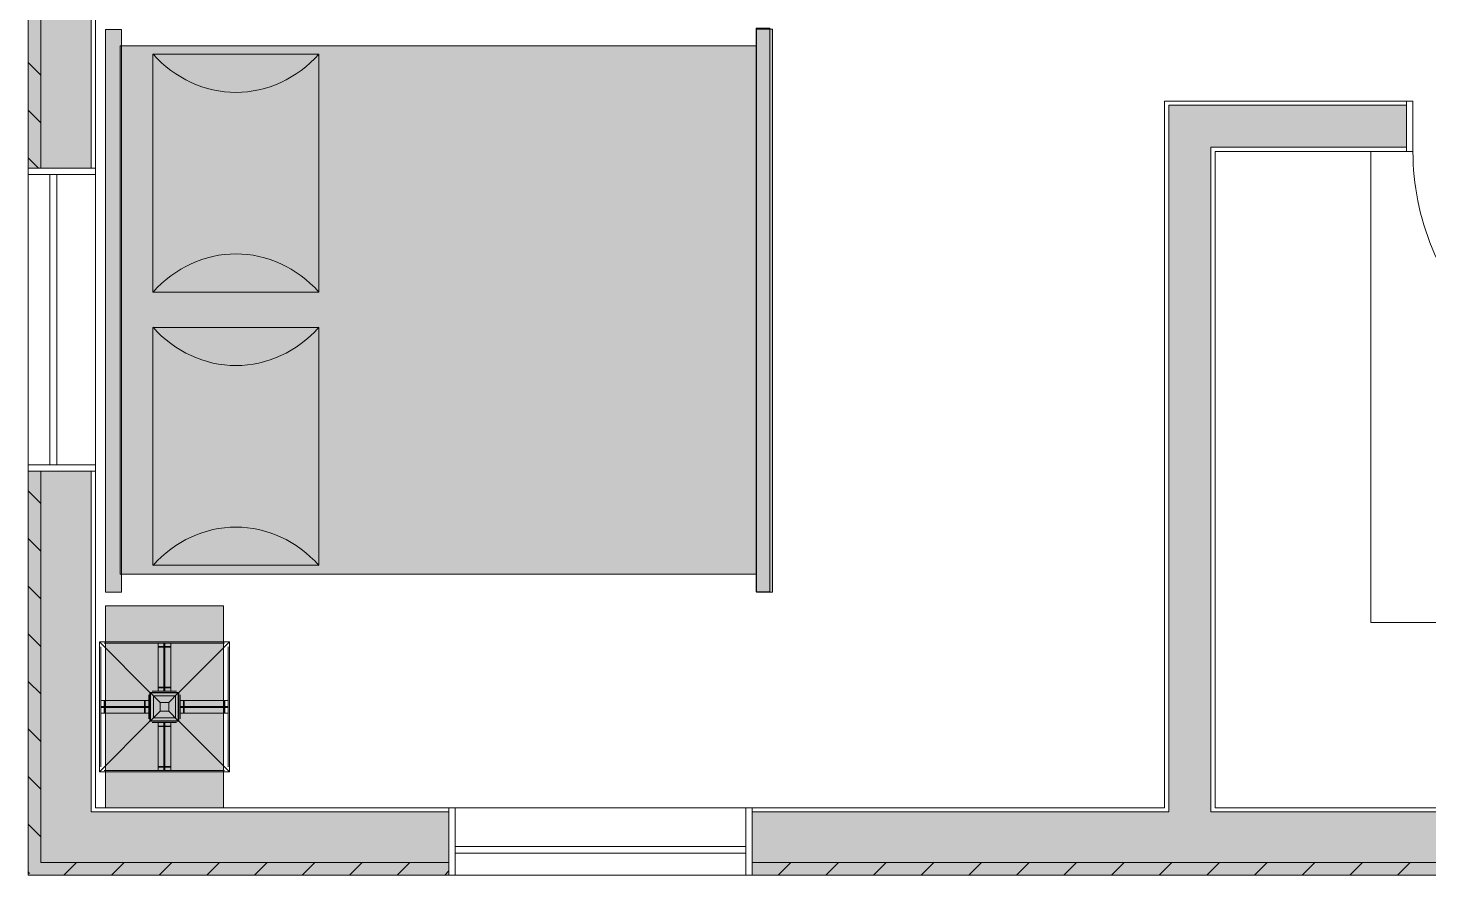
# Model space of a CAD drawing. Header units: inches. Extents: x 99 to 12024, y -5408 to 2559.
# Drawn here: x 7915.1 to 8081.5, y -5408.3 to -5307.6 of the extents above; entities that cross this region are included whole.
import ezdxf

# ---------------------------------------------------------------- set-up
doc = ezdxf.new("R2010")
doc.units = ezdxf.units.IN
doc.header["$LTSCALE"] = 96
doc.header["$MEASUREMENT"] = 0
for name, color, linetype, lineweight, true_color in [('CAD_  Default', 7, 'Continuous', 18, 0x000000), ('Electrical', 7, 'Continuous', 20, 0xff0a0a), ('Furniture_ Interior', 7, 'Continuous', 25, 0x8080c0), ('Hatch', 7, 'Continuous', 0, 0x919191)]:
    doc.layers.add(name, color=color, linetype=linetype, lineweight=lineweight, true_color=true_color)
for name, color, linetype, lineweight in [('Doors', 5, 'Continuous', 5), ('Walls_  Normal', 6, 'Continuous', 13), ('Windows', 5, 'Continuous', 5)]:
    doc.layers.add(name, color=color, linetype=linetype, lineweight=lineweight)

# ---------------------------------------------------------------- blocks, each defined once
blk = doc.blocks.new('Beds_Queen_Queen (arch)')
at = {"layer": 'Furniture_ Interior', "color": 163, "lineweight": 0, "true_color": 0x8080c0, "transparency": 33554687}
for p, q in [((31.94, 83.98), (-31.99, 83.98)), ((-31.99, 83.98), (-31.99, 82.22)), ((31.94, 82.22), (31.94, 83.98)), ((-31.99, 82.22), (31.94, 82.22)), ((-30.02, 82.22), (-30.02, 2)), ((29.93, 82.22), (-30.02, 82.22)), ((29.93, 1.97), (29.93, 82.22)), ((-2.06, 26.98), (-29.06, 26.98)), ((-29.06, 26.98), (-29.06, 6)), ((-2.06, 6), (-2.06, 26.98)), ((1.94, 26.98), (1.94, 6)), ((28.94, 26.98), (1.94, 26.98)), ((28.94, 6), (28.94, 26.98)), ((-29.06, 6), (-2.06, 6)), ((1.94, 6), (28.94, 6))]:
    blk.add_line(p, q, dxfattribs=at)
for points in [[(31.97, 82.3), (-31.88, 82.3), (-31.88, 84.31), (31.97, 84.31)], [(29.93, 82.26), (29.93, 1.87), (-30, 1.87), (-30, 82.26)], [(31.99, 0), (-31.86, 0), (-31.86, 2.01), (31.99, 2.01)]]:
    blk.add_lwpolyline(points, close=True, dxfattribs=at)
for centre, start, end in [((-39.55, 16.49), 0, 45), ((8.43, 16.49), 135, 180), ((-8.55, 16.49), 0, 45), ((39.43, 16.49), 135, 180), ((-39.55, 16.49), 315, 0), ((8.43, 16.49), 180, 225), ((-8.55, 16.49), 315, 0), ((39.43, 16.49), 180, 225)]:
    blk.add_arc(centre, 14.83, start, end, dxfattribs=at)
at = {"layer": 'Furniture_ Interior', "color": 7, "lineweight": 0, "true_color": 0xffffff, "transparency": 33554687}
for points in [[(31.97, 84.31), (31.97, 82.3), (31.97, 84.31), (-31.88, 82.3)], [(31.97, 84.31), (-31.88, 82.3), (31.97, 84.31), (-31.88, 84.31)], [(-30, 82.26), (29.93, 82.26), (-30, 82.26), (29.93, 1.87)], [(-30, 82.26), (29.93, 1.87), (-30, 82.26), (-30, 1.87)], [(31.99, 2.01), (31.99, 0), (31.99, 2.01), (-31.86, 0)], [(31.99, 2.01), (-31.86, 0), (31.99, 2.01), (-31.86, 2.01)]]:
    blk.add_solid(points, dxfattribs=at)
blk = doc.blocks.new('Storage Furniture_Dressers_Drawer Chests_Contemporary Dresser')
at = {"layer": 'Furniture_ Interior', "color": 163, "lineweight": 0, "true_color": 0x8080c0, "transparency": 33554687}
for p, q in [((-21, 14), (21, 14)), ((-21, 0), (-21, 14)), ((21, 14), (21, 0)), ((21, 0), (-21, 0))]:
    blk.add_line(p, q, dxfattribs=at)
at = {"layer": 'Furniture_ Interior', "color": 7, "lineweight": 0, "true_color": 0xffffff, "transparency": 33554687}
blk.add_solid([(-21, 14), (21, 14), (-21, 0), (21, 0)], dxfattribs=at)
blk = doc.blocks.new('Lighting (interior)_Lamps_Table Lamps_Arts & Crafts Table Lamp')
at = {"layer": 'Electrical', "lineweight": 0, "transparency": 33554687}
for p, q in [((-7.72, 15.44), (7.72, 15.44)), ((7.14, 15.29), (-7.14, 15.29)), ((-0.75, 9.59), (-0.75, 15.29)), ((-0.06, 14.88), (-0.06, 15.29)), ((0.06, 15.29), (0.06, 14.88)), ((0.75, 15.29), (0.75, 9.59)), ((-7.57, 14.86), (-7.57, 0.58)), ((-0.75, 14.88), (0.75, 14.88)), ((-0.75, 14.81), (0.75, 14.81)), ((-0.06, 14.81), (-0.06, 9.59)), ((0.06, 9.59), (0.06, 14.81)), ((7.57, 0.58), (7.57, 14.86)), ((-0.06, 10.06), (-0.75, 10.06)), ((-0.75, 9.99), (-0.06, 9.99)), ((0.75, 10.06), (0.06, 10.06)), ((0.06, 9.99), (0.75, 9.99)), ((-7.57, 8.47), (-1.87, 8.47)), ((-7.16, 6.97), (-7.16, 8.47)), ((-7.09, 6.97), (-7.09, 8.47)), ((-2.35, 8.47), (-2.35, 7.78)), ((-2.28, 7.78), (-2.28, 8.47)), ((-1.87, 6.28), (-1.87, 9.16)), ((-1.72, 9.44), (1.72, 9.44)), ((-0.51, 8.23), (-1.65, 9.37)), ((-1.44, 9.59), (1.44, 9.59)), ((1.65, 9.37), (0.51, 8.23)), ((1.87, 9.16), (1.87, 6.28)), ((1.87, 8.47), (7.57, 8.47)), ((2.28, 8.47), (2.28, 7.78)), ((2.35, 7.78), (2.35, 8.47)), ((7.09, 8.47), (7.09, 6.97)), ((7.16, 8.47), (7.16, 6.97)), ((-7.57, 7.78), (-7.16, 7.78)), ((-7.57, 7.66), (-7.16, 7.66)), ((-1.87, 6.97), (-7.57, 6.97)), ((-1.87, 7.78), (-7.09, 7.78)), ((-7.09, 7.66), (-1.87, 7.66)), ((-2.35, 7.66), (-2.35, 6.97)), ((-2.28, 6.97), (-2.28, 7.66)), ((7.09, 7.78), (1.87, 7.78)), ((1.87, 7.66), (7.09, 7.66)), ((7.57, 6.97), (1.87, 6.97)), ((2.28, 7.66), (2.28, 6.97)), ((2.35, 6.97), (2.35, 7.66)), ((7.57, 7.78), (7.16, 7.78)), ((7.16, 7.66), (7.57, 7.66)), ((1.44, 5.85), (-1.44, 5.85)), ((-0.75, 0.15), (-0.75, 5.85)), ((-0.06, 5.44), (-0.75, 5.44)), ((-0.75, 5.37), (-0.06, 5.37)), ((-0.06, 5.85), (-0.06, 0.63)), ((0.06, 0.63), (0.06, 5.85)), ((0.75, 5.44), (0.06, 5.44)), ((0.06, 5.37), (0.75, 5.37)), ((0.75, 5.85), (0.75, 0.15)), ((-7.14, 0.15), (7.14, 0.15)), ((0.75, 0.63), (-0.75, 0.63)), ((0.75, 0.56), (-0.75, 0.56)), ((-0.06, 0.56), (-0.06, 0.15)), ((0.06, 0.15), (0.06, 0.56))]:
    blk.add_line(p, q, dxfattribs=at)
for points in [[(-1.72, 6), (1.72, 6), (7.72, 0), (-7.72, 0), (-7.72, 15.44), (-1.72, 9.44), (-1.72, 6), (-7.72, 0)], [(7.72, 0), (7.72, 15.44), (1.72, 9.44), (1.72, 6)], [(-1.65, 6.07), (-1.65, 9.37), (1.65, 9.37), (1.65, 6.07)], [(0.51, 7.21), (1.65, 6.07), (-1.65, 6.07), (-0.51, 7.21)]]:
    blk.add_lwpolyline(points, dxfattribs=at)
for points in [[(-1.31, 9.03), (1.31, 9.03), (1.31, 6.41), (-1.31, 6.41)], [(-0.51, 8.23), (0.51, 8.23), (0.51, 7.21), (-0.51, 7.21)]]:
    blk.add_lwpolyline(points, close=True, dxfattribs=at)

msp = doc.modelspace()

# ---------------------------------------------------------------- linework, layer by layer
at = {"layer": 'CAD_  Default', "transparency": 33554687}
msp.add_lwpolyline([(8074.62, -5322.32), (8074.62, -5378.32), (8115.12, -5378.32)], dxfattribs=at)
at = {"layer": 'Doors', "transparency": 33554687}
for p, q in [((8079.62, -5316.32), (8078.87, -5316.32)), ((8078.87, -5316.32), (8078.87, -5322.32)), ((8079.62, -5316.32), (8079.62, -5322.32)), ((8079.62, -5322.32), (8078.87, -5322.32))]:
    msp.add_line(p, q, dxfattribs=at)
msp.add_arc((8109.62, -5322.32), 30, 180, 225, dxfattribs=at)
at = {"layer": 'Hatch', "color": 1, "transparency": 33554687}
for p, q in [((7915.12, -5311.76), (7916.62, -5313.26)), ((7915.12, -5317.42), (7916.62, -5318.92)), ((7916.36, -5324.32), (7915.12, -5323.07)), ((7915.12, -5362.67), (7916.62, -5364.17)), ((7915.12, -5368.33), (7916.62, -5369.83)), ((7915.12, -5373.98), (7916.62, -5375.48)), ((7915.12, -5379.64), (7916.62, -5381.14)), ((7915.12, -5385.3), (7916.62, -5386.8)), ((7915.12, -5390.96), (7916.62, -5392.46)), ((7915.12, -5396.61), (7916.62, -5398.11)), ((7915.12, -5402.27), (7916.62, -5403.77)), ((7915.31, -5408.12), (7915.12, -5407.93)), ((7919.38, -5408.32), (7920.88, -5406.82)), ((7925.04, -5408.32), (7926.54, -5406.82)), ((7930.69, -5408.32), (7932.19, -5406.82)), ((7936.35, -5408.32), (7937.85, -5406.82)), ((7942.01, -5408.32), (7943.51, -5406.82)), ((7947.67, -5408.32), (7949.17, -5406.82)), ((7953.32, -5408.32), (7954.82, -5406.82)), ((7958.98, -5408.32), (7960.48, -5406.82)), ((7964.64, -5408.32), (7965.12, -5407.84)), ((8004.23, -5408.32), (8005.73, -5406.82)), ((8009.89, -5408.32), (8011.39, -5406.82)), ((8015.55, -5408.32), (8017.05, -5406.82)), ((8021.2, -5408.32), (8022.7, -5406.82)), ((8026.86, -5408.32), (8028.36, -5406.82)), ((8032.52, -5408.32), (8034.02, -5406.82)), ((8038.17, -5408.32), (8039.67, -5406.82)), ((8043.83, -5408.32), (8045.33, -5406.82)), ((8049.49, -5408.32), (8050.99, -5406.82)), ((8055.15, -5408.32), (8056.65, -5406.82)), ((8060.8, -5408.32), (8062.3, -5406.82)), ((8066.46, -5408.32), (8067.96, -5406.82)), ((8072.12, -5408.32), (8073.62, -5406.82)), ((8077.77, -5408.32), (8079.27, -5406.82))]:
    msp.add_line(p, q, dxfattribs=at)
at = {"layer": 'Walls_  Normal', "transparency": 33554687}
for p, q in [((7915.12, -5324.32), (7915.12, -5229.32)), ((7916.62, -5324.32), (7916.62, -5229.32)), ((7922.62, -5324.32), (7922.62, -5277.82)), ((7923.12, -5324.32), (7923.12, -5278.32)), ((8050.12, -5316.32), (8078.87, -5316.32)), ((8050.12, -5316.32), (8050.12, -5400.32)), ((8078.87, -5316.32), (8078.87, -5322.32)), ((8055.62, -5316.82), (8050.62, -5316.82)), ((8050.62, -5316.82), (8050.62, -5400.82)), ((8055.62, -5316.82), (8078.87, -5316.82)), ((8078.87, -5316.82), (8078.87, -5321.82)), ((8055.62, -5321.82), (8078.87, -5321.82)), ((8055.62, -5321.82), (8055.62, -5400.82)), ((8056.12, -5322.32), (8078.87, -5322.32)), ((8056.12, -5322.32), (8056.12, -5400.32)), ((7915.12, -5324.32), (7923.12, -5324.32)), ((7916.62, -5324.32), (7922.62, -5324.32)), ((7915.12, -5408.32), (7915.12, -5360.32)), ((7915.12, -5360.32), (7923.12, -5360.32)), ((7916.62, -5406.82), (7916.62, -5360.32)), ((7916.62, -5360.32), (7922.62, -5360.32)), ((7922.62, -5400.82), (7922.62, -5360.32)), ((7923.12, -5400.32), (7923.12, -5360.32)), ((7965.12, -5400.82), (7922.62, -5400.82)), ((7965.12, -5400.32), (7923.12, -5400.32)), ((7965.12, -5408.32), (7965.12, -5400.32)), ((7965.12, -5406.82), (7965.12, -5400.82)), ((8001.12, -5408.32), (8001.12, -5400.32)), ((8050.12, -5400.32), (8001.12, -5400.32)), ((8001.12, -5406.82), (8001.12, -5400.82)), ((8050.62, -5400.82), (8001.12, -5400.82)), ((8115.62, -5400.82), (8055.62, -5400.82)), ((8115.12, -5400.32), (8056.12, -5400.32)), ((7916.62, -5406.82), (7922.62, -5406.82)), ((7965.12, -5406.82), (7922.62, -5406.82)), ((8145.12, -5406.82), (8001.12, -5406.82)), ((7965.12, -5408.32), (7915.12, -5408.32)), ((8145.12, -5408.32), (8001.12, -5408.32))]:
    msp.add_line(p, q, dxfattribs=at)
at = {"layer": 'Walls_  Normal', "color": 252, "true_color": 0x949494, "transparency": 33554687}
for points in [[(7915.12, -5324.32), (7915.12, -5229.32), (7916.62, -5324.32), (7916.62, -5229.32)], [(7916.62, -5324.32), (7916.62, -5229.32), (7922.62, -5324.32), (7922.62, -5229.32)], [(8055.62, -5316.82), (8055.62, -5400.82), (8050.62, -5316.82), (8050.62, -5400.82)], [(8055.62, -5316.82), (8078.87, -5316.82), (8055.62, -5321.82), (8078.87, -5321.82)], [(7915.12, -5408.32), (7915.12, -5360.32), (7916.62, -5406.82), (7916.62, -5360.32)], [(7916.62, -5406.82), (7916.62, -5360.32), (7922.62, -5406.82), (7922.62, -5360.32)], [(7965.12, -5406.82), (7922.62, -5406.82), (7965.12, -5400.82), (7922.62, -5400.82)], [(8145.12, -5406.82), (8001.12, -5406.82), (8145.12, -5400.82), (8001.12, -5400.82)], [(7965.12, -5408.32), (7915.12, -5408.32), (7965.12, -5406.82), (7916.62, -5406.82)], [(8145.12, -5408.32), (8001.12, -5408.32), (8145.12, -5406.82), (8001.12, -5406.82)]]:
    msp.add_solid(points, dxfattribs=at)
at = {"layer": 'Windows', "transparency": 33554687}
for p, q in [((7915.12, -5360.32), (7915.12, -5324.32)), ((7915.12, -5324.32), (7915.12, -5325.07)), ((7915.12, -5324.32), (7923.12, -5324.32)), ((7923.12, -5360.32), (7923.12, -5324.32)), ((7923.12, -5324.32), (7923.12, -5325.07)), ((7915.12, -5325.07), (7923.12, -5325.07)), ((7917.72, -5325.07), (7917.72, -5359.57)), ((7918.52, -5325.07), (7918.52, -5359.57)), ((7915.12, -5359.57), (7915.12, -5360.32)), ((7915.12, -5359.57), (7923.12, -5359.57)), ((7923.12, -5359.57), (7923.12, -5360.32)), ((7915.12, -5360.32), (7923.12, -5360.32)), ((8001.12, -5400.32), (7965.12, -5400.32)), ((7965.12, -5400.32), (7965.87, -5400.32)), ((7965.12, -5408.32), (7965.12, -5400.32)), ((7965.87, -5408.32), (7965.87, -5400.32)), ((8000.37, -5400.32), (8001.12, -5400.32)), ((8000.37, -5408.32), (8000.37, -5400.32)), ((8001.12, -5408.32), (8001.12, -5400.32)), ((7965.87, -5404.92), (8000.37, -5404.92)), ((7965.87, -5405.72), (8000.37, -5405.72)), ((8001.12, -5408.32), (7965.12, -5408.32)), ((7965.12, -5408.32), (7965.87, -5408.32)), ((8000.37, -5408.32), (8001.12, -5408.32))]:
    msp.add_line(p, q, dxfattribs=at)

# ---------------------------------------------------------------- block references
at = {"layer": 'Electrical', "transparency": 33554687}
msp.add_blockref('Lighting (interior)_Lamps_Table Lamps_Arts & Crafts Table Lamp', (7931.32, -5396.05), dxfattribs=at)
at = {"layer": 'Furniture_ Interior', "transparency": 33554687, "xscale": 1.047619104385376, "yscale": 0.9397590160369874, "rotation": 270}
msp.add_blockref('Beds_Queen_Queen (arch)', (7924.32, -5341.19), dxfattribs=at)
at = {"layer": 'Furniture_ Interior', "transparency": 33554687, "xscale": 0.5714285969734192, "rotation": 90}
msp.add_blockref('Storage Furniture_Dressers_Drawer Chests_Contemporary Dresser', (7938.32, -5388.33), dxfattribs=at)

doc.saveas('drawing.dxf')
